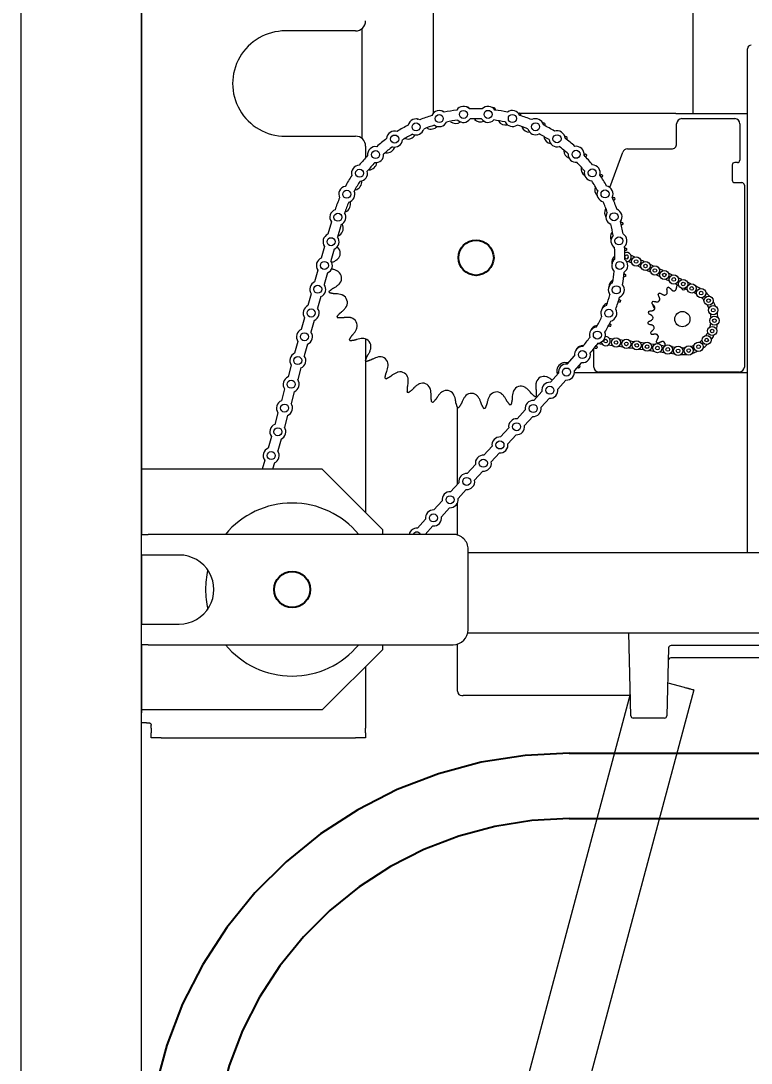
# Model space of a CAD drawing. Header units: inches. Extents: x 1 to 26.2, y 1.1 to 20.6.
# Drawn here: x 2.73 to 7.28, y 10.84 to 17.33 of the extents above; entities that cross this region are included whole.
import ezdxf
from ezdxf.lldxf.tags import DXFTag

# ---------------------------------------------------------------- set-up
doc = ezdxf.new("R2010")
doc.units = ezdxf.units.IN
doc.header["$MEASUREMENT"] = 0
doc.layers.add('DIM', color=1, linetype='Continuous')
doc.styles.add('SLDTEXTSTYLE0', font='ARIAL.TTF', dxfattribs={"width": 0.7})
tags = doc.linetypes.add('CENTERX2', pattern=[0.8, 0.5, -0.1, 0.1, -0.1]).pattern_tags.tags
tags[10:11] = [DXFTag(74, 4), DXFTag(75, 0), DXFTag(340, '0'), DXFTag(46, 1.0), DXFTag(50, 0.0), DXFTag(44, 0.0), DXFTag(45, 0.0)]
tags[8:9] = [DXFTag(74, 4), DXFTag(75, 0), DXFTag(340, '0'), DXFTag(46, 1.0), DXFTag(50, 0.0), DXFTag(44, 0.0), DXFTag(45, 0.0)]
tags[6:7] = [DXFTag(74, 4), DXFTag(75, 0), DXFTag(340, '0'), DXFTag(46, 1.0), DXFTag(50, 0.0), DXFTag(44, 0.0), DXFTag(45, 0.0)]
tags[4:5] = [DXFTag(74, 4), DXFTag(75, 0), DXFTag(340, '0'), DXFTag(46, 1.0), DXFTag(50, 0.0), DXFTag(44, 0.0), DXFTag(45, 0.0)]
doc.dimstyles.new('SLDDIMSTYLE0', dxfattribs={"dimtxt": 0.15, "dimasz": 0.15, "dimexe": 0, "dimexo": 0.0625, "dimgap": 0.0375, "dimtad": 0, "dimtih": 1, "dimtoh": 1, "dimdec": 3, "dimlfac": 4, "dimrnd": 1e-09, "dimzin": 12, "dimdsep": 46, "dimtxsty": 'SLDTEXTSTYLE0', "dimsah": 1, "dimcen": 0.09, "dimadec": 0, "dimazin": 0, "dimtfac": 1, "dimtdec": 3, "dimtofl": 0, "dimtmove": 0, "dimatfit": 3, "dimfxl": 0, "dimtolj": 1, "dimtzin": 12, "dimarcsym": 0})

# ---------------------------------------------------------------- blocks, each defined once
blk = doc.blocks.new('SW_BROKEN_VIEW_0')
at = {"color": 0, "linetype": 'CENTERX2'}
for p, q in [((-0.2755, 0.3936), (-0.5479, 0.3504)), ((0, 0.408), (-0.2755, 0.3936)), ((0, 0.408), (2.6309, 0.408)), ((-0.5479, 0.3504), (-0.8143, 0.279)), ((-0.8143, 0.279), (-1.0719, 0.1802)), ((-1.0719, 0.1802), (-1.3176, 0.055)), ((-1.3176, 0.055), (-1.549, -0.0953)), ((0, 0), (-0.2328, -0.0122)), ((0, 0), (2.6309, 0)), ((-0.4631, -0.0487), (-0.6883, -0.109)), ((-0.2328, -0.0122), (-0.4631, -0.0487)), ((-1.549, -0.0953), (-1.7633, -0.2689)), ((-0.6883, -0.109), (-0.9059, -0.1926)), ((-0.9059, -0.1926), (-1.1136, -0.2984)), ((-1.7633, -0.2689), (-1.9584, -0.4639)), ((-1.1136, -0.2984), (-1.3091, -0.4254)), ((-1.3091, -0.4254), (-1.4903, -0.5721)), ((-1.9584, -0.4639), (-2.132, -0.6783)), ((-1.4903, -0.5721), (-1.6552, -0.7369)), ((-2.132, -0.6783), (-2.2822, -0.9096)), ((-1.6552, -0.7369), (-1.8019, -0.9181)), ((-2.2822, -0.9096), (-2.4074, -1.1554)), ((-1.8019, -0.9181), (-1.9289, -1.1136)), ((-2.4074, -1.1554), (-2.5063, -1.4129)), ((-1.9289, -1.1136), (-2.0347, -1.3213)), ((-2.0347, -1.3213), (-2.1182, -1.539)), ((-2.5063, -1.4129), (-2.5777, -1.6793)), ((-2.1182, -1.539), (-2.1786, -1.7642)), ((-2.5777, -1.6793), (-2.6208, -1.9518)), ((-2.1786, -1.7642), (-2.215, -1.9944)), ((-2.6208, -1.9518), (-2.6353, -2.2272)), ((-2.215, -1.9944), (-2.2272, -2.2272)), ((-2.2272, -2.2272), (-2.2292, -2.4916))]:
    blk.add_line(p, q, dxfattribs=at)
at = {"color": 0, "linetype": 'Continuous'}
blk.add_line((-2.6729, -2.6454), (-3.4149, -2.6454), dxfattribs=at)
blk = doc.blocks.new('*D6')
at = {"layer": 'DIM'}
for p, q in [((10.2444, 14.7573), (10.1194, 14.7573)), ((10.1194, 14.7573), (10.1194, 14.021)), ((10.1194, 12.771), (10.1194, 14.021)), ((8.8372, 12.771), (10.1794, 12.771))]:
    blk.add_line(p, q, dxfattribs=at)
for points in [[(10.1194, 14.021), (10.0994, 13.871), (10.1394, 13.871)], [(10.1194, 12.771), (10.1394, 12.921), (10.0994, 12.921)]]:
    blk.add_solid(points, dxfattribs=at)
at = {"layer": 'DIM', "char_height": 0.15, "attachment_point": 1, "style": 'SLDTEXTSTYLE0'}
for s, insert in [('5"', (10.4599, 15.0672)), (' TO HIGH', (10.6138, 15.0672)), ('POINT OF ', (10.5055, 14.834)), ('DOOR TRAVEL', (10.3226, 14.6008))]:
    blk.add_mtext(s, dxfattribs=dict(at, insert=insert))
blk = doc.blocks.new('*D9')
at = {"layer": 'DIM'}
for p, q in [((3.4813, 19.5506), (3.4813, 20.2347)), ((20.5841, 20.2497), (20.5091, 20.0997)), ((20.6216, 20.1747), (20.5841, 20.2497)), ((26.2351, 14.111), (26.2351, 20.2347)), ((3.4813, 20.1747), (13.1578, 20.1747)), ((20.4716, 20.1747), (16.5586, 20.1747)), ((20.5091, 20.0997), (20.4716, 20.1747)), ((26.2351, 20.1747), (20.6216, 20.1747))]:
    blk.add_line(p, q, dxfattribs=at)
for points in [[(3.4813, 20.1747), (3.6313, 20.1547), (3.6313, 20.1947)], [(26.2351, 20.1747), (26.0851, 20.1947), (26.0851, 20.1547)]]:
    blk.add_solid(points, dxfattribs=at)
at = {"layer": 'DIM', "char_height": 0.15, "attachment_point": 1, "style": 'SLDTEXTSTYLE0'}
for s, insert in [('8\' DOOR = 135 3/8", 10\' DOOR = 159 3/8"', (13.283, 20.6013)), ('12\' DOOR = 183 3/8", 14\' DOOR = 207 3/8"', (13.236, 20.3681)), ('16\' DOOR = 231 3/8", 18\' DOOR = 255 3/8"', (13.236, 20.1349)), ('20\' DOOR = 279 3/8", 24\' DOOR = 327 3/8"', (13.2203, 19.9016))]:
    blk.add_mtext(s, dxfattribs=dict(at, insert=insert))

msp = doc.modelspace()

# ---------------------------------------------------------------- linework, layer by layer
at = {"color": 7, "linetype": 'Continuous', "lineweight": 15}
for p, q in [((2.73135, 19.49064), (2.73135, 4.00031)), ((3.48135, 19.49064), (3.48135, 3.99128)), ((3.48309, 17.70974), (3.48309, 14.53974)), ((4.8556, 17.28463), (4.8556, 16.59984)), ((4.81584, 17.27036), (4.37835, 17.27036)), ((7.25635, 15.923), (7.25635, 17.15929)), ((6.62952, 16.75474), (5.8411, 16.75474)), ((6.81015, 16.75474), (6.62952, 16.75474)), ((6.81015, 16.75474), (6.81765, 16.75474)), ((6.81765, 16.75474), (7.25635, 16.75474)), ((5.56264, 16.71327), (5.56264, 16.72223)), ((6.81503, 16.56599), (6.81503, 16.69224)), ((6.84628, 16.72349), (7.17703, 16.72349)), ((7.20828, 16.69224), (7.20828, 16.46474)), ((4.37835, 16.61411), (4.81584, 16.61411)), ((4.87835, 16.55161), (4.87835, 16.48009)), ((6.3994, 16.29432), (6.47942, 16.51418)), ((6.50878, 16.53474), (6.78378, 16.53474)), ((6.13671, 16.48224), (6.14422, 16.48224)), ((7.1614, 16.43474), (7.1614, 16.33974)), ((7.19328, 16.44974), (7.1764, 16.44974)), ((7.1764, 16.32474), (7.2214, 16.32474)), ((7.2364, 16.30974), (7.2364, 15.87364)), ((4.66489, 16.0803), (4.64326, 16.0029)), ((4.72506, 16.06336), (4.70346, 15.98608)), ((4.62225, 15.92772), (4.60188, 15.85483)), ((4.68244, 15.9109), (4.66207, 15.83801)), ((7.25635, 14.02099), (7.25635, 15.923)), ((6.49536, 15.88894), (6.49251, 15.8903)), ((6.55403, 15.86097), (6.53032, 15.87227)), ((7.2364, 15.87364), (7.2364, 15.17599)), ((6.53574, 15.8226), (6.51203, 15.83391)), ((6.59441, 15.79463), (6.5707, 15.80594)), ((6.6127, 15.83299), (6.58899, 15.8443)), ((6.67137, 15.80502), (6.64766, 15.81633)), ((6.73005, 15.77705), (6.70634, 15.78835)), ((4.58087, 15.77965), (4.56049, 15.70675)), ((4.64106, 15.76282), (4.62069, 15.68993)), ((6.65309, 15.76666), (6.62937, 15.77796)), ((6.71176, 15.73868), (6.68804, 15.74999)), ((6.77043, 15.71071), (6.74672, 15.72202)), ((6.78872, 15.74907), (6.76501, 15.76038)), ((6.84739, 15.7211), (6.82368, 15.73241)), ((6.8291, 15.68274), (6.80539, 15.69404)), ((6.88103, 15.65798), (6.86406, 15.66607)), ((6.90382, 15.6942), (6.88235, 15.70443)), ((6.94571, 15.67422), (6.93375, 15.67993)), ((4.53948, 15.63157), (4.51911, 15.55868)), ((4.59967, 15.61475), (4.5793, 15.54185)), ((6.92742, 15.63586), (6.91997, 15.63942)), ((4.49809, 15.4835), (4.47772, 15.4106)), ((4.55829, 15.46667), (4.53791, 15.39378)), ((6.2989, 15.42001), (6.2989, 15.42669)), ((4.45671, 15.33542), (4.43634, 15.26253)), ((4.87835, 15.35055), (4.87835, 15.21947)), ((6.39506, 15.35592), (6.42109, 15.35241)), ((6.45948, 15.34725), (6.48551, 15.34375)), ((6.5239, 15.33858), (6.54993, 15.33508)), ((6.58832, 15.32992), (6.61435, 15.32641)), ((4.5169, 15.3186), (4.49653, 15.2457)), ((6.2989, 15.17599), (6.2989, 15.28933)), ((6.32497, 15.32246), (6.35101, 15.31896)), ((6.38939, 15.3138), (6.41543, 15.31029)), ((6.45381, 15.30513), (6.47985, 15.30163)), ((6.51823, 15.29646), (6.54427, 15.29296)), ((6.58265, 15.2878), (6.60869, 15.28429)), ((6.64707, 15.27913), (6.6731, 15.27563)), ((6.65274, 15.32125), (6.67877, 15.31775)), ((6.71149, 15.27046), (6.73752, 15.26696)), ((6.71716, 15.31258), (6.74319, 15.30908)), ((6.77591, 15.2618), (6.80194, 15.25829)), ((6.78158, 15.30392), (6.80761, 15.30041)), ((4.87835, 15.21614), (4.87835, 14.26949)), ((6.13223, 15.19481), (6.17867, 15.24577)), ((6.17843, 15.15271), (6.22487, 15.20368)), ((4.41532, 15.18735), (4.39495, 15.11445)), ((4.47552, 15.17052), (4.45514, 15.09763)), ((6.02867, 15.08117), (6.07965, 15.13711)), ((6.07931, 15.13974), (6.07043, 15.13974)), ((7.25635, 15.13974), (6.17877, 15.13974)), ((7.20515, 15.14474), (6.33015, 15.14474)), ((6.07487, 15.03907), (6.12585, 15.09502)), ((4.37394, 15.03927), (4.35357, 14.96638)), ((4.43413, 15.02245), (4.41376, 14.94955)), ((5.92512, 14.96752), (5.9761, 15.02347)), ((5.97131, 14.92543), (6.02229, 14.98137)), ((4.33255, 14.89119), (4.31218, 14.8183)), ((4.39275, 14.87437), (4.37237, 14.80148)), ((5.45035, 14.44651), (5.45035, 14.92448)), ((5.82156, 14.85388), (5.87254, 14.90982)), ((5.86776, 14.81178), (5.91873, 14.86773)), ((4.29117, 14.74312), (4.27079, 14.67023)), ((5.718, 14.74024), (5.76898, 14.79618)), ((5.7642, 14.69814), (5.81518, 14.75408)), ((4.35136, 14.7263), (4.33099, 14.6534)), ((5.61444, 14.62659), (5.66542, 14.68253)), ((5.66064, 14.58449), (5.71162, 14.64044)), ((4.24978, 14.59504), (4.23432, 14.53974)), ((4.30997, 14.57822), (4.29922, 14.53974)), ((5.51089, 14.51295), (5.56187, 14.56889)), ((3.48309, 14.53974), (3.48309, 14.13349)), ((3.56059, 14.53974), (3.48309, 14.53974)), ((4.6081, 14.53974), (3.56059, 14.53974)), ((4.6081, 14.53974), (4.9831, 14.16474)), ((5.55708, 14.47085), (5.60806, 14.52679)), ((5.40733, 14.3993), (5.45831, 14.45525)), ((5.45353, 14.35721), (5.50451, 14.41315)), ((5.30377, 14.28566), (5.35475, 14.3416)), ((5.34997, 14.24356), (5.40095, 14.29951)), ((5.45035, 14.1294), (5.45035, 14.3303)), ((5.20022, 14.17201), (5.2512, 14.22796)), ((4.9831, 14.16474), (4.9831, 14.13349)), ((5.24967, 14.13349), (5.29739, 14.18586)), ((3.48309, 14.13349), (3.52447, 14.13349)), ((3.48309, 14.00474), (3.48309, 14.13349)), ((5.42297, 14.13349), (3.52447, 14.13349)), ((5.51672, 13.53974), (5.51672, 14.03974)), ((3.52447, 14.00474), (3.48309, 14.00474)), ((3.48309, 14.00474), (3.48309, 13.91724)), ((3.7181, 14.00474), (3.52447, 14.00474)), ((5.51672, 14.02099), (15.82773, 14.02099)), ((3.48309, 13.91724), (3.48309, 13.66224)), ((3.48309, 13.66224), (3.48309, 13.57474)), ((3.48309, 13.57474), (3.52447, 13.57474)), ((3.48309, 13.44599), (3.48309, 13.57474)), ((3.52447, 13.57474), (3.7181, 13.57474)), ((5.51483, 13.52099), (15.70272, 13.52099)), ((6.52977, 13.00299), (6.51621, 13.52099)), ((3.48309, 13.44599), (3.48309, 13.03974)), ((3.52447, 13.44599), (3.48309, 13.44599)), ((3.52447, 13.44599), (5.42297, 13.44599)), ((4.9831, 13.44599), (4.9831, 13.41474)), ((5.45035, 13.19511), (5.45035, 13.45007)), ((4.9831, 13.41474), (4.6081, 13.03974)), ((6.76504, 13.42628), (6.75396, 13.00299)), ((7.99793, 13.44089), (6.78004, 13.44089)), ((7.75081, 13.36339), (6.77801, 13.36339)), ((4.87835, 13.30999), (4.87835, 12.92599)), ((5.45035, 13.15599), (5.45035, 13.19511)), ((6.75933, 13.20816), (6.86101, 13.18091)), ((6.52622, 13.13886), (5.15183, 8.00957)), ((6.92138, 13.16474), (5.36846, 7.36918)), ((5.47784, 13.12849), (5.4856, 13.12849)), ((5.51684, 13.12849), (5.4856, 13.12849)), ((6.52344, 13.12849), (5.51684, 13.12849)), ((3.56059, 13.03974), (3.48309, 13.03974)), ((3.48309, 13.03974), (3.48309, 13.02224)), ((3.48309, 12.95974), (3.48309, 13.02224)), ((4.6081, 13.03974), (3.56059, 13.03974)), ((6.73896, 12.98839), (6.54477, 12.98839)), ((3.5131, 12.95974), (3.48309, 12.95974)), ((3.5131, 12.95974), (3.5281, 12.95974)), ((3.5431, 12.92599), (3.5431, 12.94474)), ((3.5431, 12.92599), (3.5431, 12.89599)), ((4.87835, 12.89599), (4.87835, 12.92599)), ((3.5431, 12.86599), (3.5431, 12.89599)), ((3.60559, 12.86599), (3.5431, 12.86599)), ((3.60559, 12.86599), (4.81584, 12.86599)), ((4.87835, 12.86599), (4.81584, 12.86599)), ((4.87835, 12.89599), (4.87835, 12.86599))]:
    msp.add_line(p, q, dxfattribs=at)
at = {"color": 7, "linetype": 'Continuous', "lineweight": 15, "flags": 128}
for points in [[(7.18396, 16.72271), (7.18312, 16.72289), (7.17703, 16.72349)], [(6.42758, 15.86654), (6.42789, 15.86631), (6.43056, 15.86455)], [(6.51189, 15.88898), (6.50197, 15.89012), (6.49259, 15.88794)], [(6.32221, 15.32077), (6.32837, 15.32523), (6.32905, 15.32588)], [(6.38123, 15.36499), (6.37131, 15.36614), (6.37037, 15.36607)], [(6.86101, 13.18091), (6.8669, 13.17934), (6.87256, 13.17782), (6.87778, 13.17642), (6.88235, 13.17519), (6.88611, 13.17419), (6.88889, 13.17344), (6.89061, 13.17298), (6.89119, 13.17282)], [(6.89119, 13.17282), (6.89234, 13.17252), (6.89561, 13.17164), (6.90051, 13.17033), (6.90629, 13.16878), (6.91206, 13.16723), (6.91696, 13.16592), (6.92023, 13.16504), (6.92138, 13.16474)]]:
    msp.add_lwpolyline(points, dxfattribs=at)
at = {"color": 7, "linetype": 'Continuous', "lineweight": 15}
for centre, radius in [((5.4876, 16.75009), 0.025), ((5.64086, 16.75032), 0.025), ((5.19234, 16.67207), 0.025), ((5.33662, 16.72375), 0.025), ((5.79192, 16.72444), 0.025), ((5.93636, 16.6732), 0.025), ((5.05897, 16.59656), 0.025), ((6.06995, 16.59811), 0.025), ((4.94042, 16.49944), 0.025), ((6.1888, 16.50135), 0.025), ((4.84015, 16.38353), 0.025), ((6.28943, 16.38575), 0.025), ((4.76109, 16.25224), 0.025), ((6.36889, 16.2547), 0.025), ((4.70555, 16.1094), 0.025), ((6.42487, 16.11203), 0.025), ((4.66285, 15.9569), 0.025), ((6.45571, 15.9619), 0.025), ((6.56237, 15.83345), 0.02875), ((4.62147, 15.80883), 0.025), ((6.46053, 15.80872), 0.025), ((6.56236, 15.83345), 0.01131), ((6.62104, 15.80548), 0.02875), ((6.62104, 15.80548), 0.01131), ((6.67971, 15.7775), 0.02875), ((6.67971, 15.7775), 0.01131), ((6.73838, 15.74953), 0.02875), ((6.73838, 15.74953), 0.01131), ((6.79706, 15.72156), 0.02875), ((6.79705, 15.72156), 0.01131), ((6.85573, 15.69358), 0.02875), ((4.58008, 15.66075), 0.025), ((6.43918, 15.65696), 0.025), ((6.85573, 15.69359), 0.01131), ((6.90868, 15.66586), 0.02875), ((6.90868, 15.66586), 0.01131), ((6.96766, 15.63659), 0.02875), ((6.96766, 15.63659), 0.01131), ((7.01393, 15.58974), 0.02875), ((7.01393, 15.58974), 0.01131), ((4.5387, 15.51267), 0.025), ((6.39229, 15.51105), 0.025), ((6.8506, 15.47474), 0.04738), ((7.04244, 15.53039), 0.02875), ((7.04244, 15.53039), 0.01131), ((7.05012, 15.465), 0.02875), ((7.05012, 15.465), 0.01131), ((6.32122, 15.37527), 0.025), ((7.03611, 15.40066), 0.02875), ((7.03611, 15.40066), 0.01131), ((4.49731, 15.3646), 0.025), ((6.37303, 15.33744), 0.01131), ((6.43745, 15.32877), 0.02875), ((6.43745, 15.32877), 0.01131), ((6.50187, 15.32011), 0.02875), ((6.50187, 15.32011), 0.01131), ((6.56629, 15.31144), 0.02875), ((6.63071, 15.30277), 0.02875), ((6.95134, 15.30225), 0.02875), ((7.00194, 15.34437), 0.02875), ((7.00194, 15.34437), 0.01131), ((6.22806, 15.25357), 0.025), ((6.56629, 15.31144), 0.01131), ((6.63071, 15.30277), 0.01131), ((6.69513, 15.2941), 0.02875), ((6.69513, 15.29411), 0.01131), ((6.75955, 15.28544), 0.02875), ((6.75955, 15.28544), 0.01131), ((6.82397, 15.27677), 0.02875), ((6.82397, 15.27677), 0.01131), ((6.88978, 15.27887), 0.02875), ((6.88978, 15.27887), 0.01131), ((6.95133, 15.30225), 0.01131), ((4.45593, 15.21652), 0.025), ((6.12904, 15.14491), 0.025), ((4.41454, 15.06845), 0.025), ((6.02548, 15.03127), 0.025), ((4.37315, 14.92037), 0.025), ((5.92193, 14.91762), 0.025), ((5.81837, 14.80398), 0.025), ((4.33177, 14.7723), 0.025), ((5.71481, 14.69034), 0.025), ((4.29038, 14.62422), 0.025), ((5.61125, 14.57669), 0.025), ((5.5077, 14.46305), 0.025), ((5.40414, 14.34941), 0.025), ((5.30058, 14.23576), 0.025)]:
    msp.add_circle(centre, radius, dxfattribs=at)
for centre, radius in [((5.56559, 15.85724), 0.11), ((4.42065, 13.78973), 0.11237)]:
    msp.add_circle(centre, radius)
for centre, radius, start, end in [((4.81584, 17.33286), 0.0625, 270.000469, 359.999531), ((4.37835, 16.94224), 0.32812, 89.999919, 270.000081), ((7.2788, 17.15929), 0.02245, 89.998734, 180.001266), ((5.33662, 16.72374), 0.05, 52.248461, 157.35529), ((5.55909, 15.88538), 0.91097, 102.924339, 103.28144), ((5.56562, 15.85706), 0.92768, 97.445275, 102.347884), ((5.4876, 16.75009), 0.05, 42.436749, 147.547185), ((5.56287, 15.90678), 0.89023, 92.914836, 93.484432), ((5.5656, 15.85774), 0.927, 87.635006, 92.541205), ((5.64086, 16.75032), 0.05, 32.627343, 137.737082), ((5.56226, 15.82889), 0.96839, 82.938282, 83.461857), ((5.56572, 15.85799), 0.92674, 77.824139, 82.731726), ((5.79192, 16.72444), 0.05, 22.818273, 127.928366), ((5.54898, 15.80212), 0.99742, 72.944718, 73.45305), ((5.19234, 16.67207), 0.05, 62.05701, 167.165872), ((5.39162, 16.26674), 0.49492, 112.846815, 113.142372), ((5.56581, 15.85665), 0.92812, 107.256636, 112.156893), ((5.33662, 16.72374), 0.05, 234.742367, 334.86133), ((5.5655, 15.85775), 0.86448, 97.530701, 102.26288), ((5.43779, 16.74446), 0.05062, 232.403132, 306.945525), ((5.4876, 16.75009), 0.05, 224.93385, 325.051739), ((5.5656, 15.85669), 0.86554, 87.724365, 92.450811), ((5.5938, 16.75318), 0.05063, 222.409038, 295.137119), ((5.64086, 16.75032), 0.05, 215.123967, 315.24069), ((5.56568, 15.85772), 0.86451, 77.912036, 82.644), ((5.74895, 16.73468), 0.05063, 212.411491, 283.371003), ((5.79192, 16.72444), 0.05, 205.314702, 305.432115), ((5.56569, 15.85749), 0.92723, 68.015988, 72.920953), ((5.93636, 16.6732), 0.05, 13.006882, 118.120346), ((5.5611, 15.84834), 0.94981, 62.93022, 63.464055), ((6.84628, 16.69224), 0.03125, 90.000469, 179.999531), ((7.17703, 16.69224), 0.03125, 0.000469, 89.999531), ((5.05898, 16.59656), 0.05, 71.867792, 176.97499), ((5.56582, 15.85683), 0.92797, 117.065273, 121.966349), ((5.56535, 15.85766), 0.86451, 117.150056, 121.882004), ((5.19234, 16.67207), 0.05, 244.553108, 344.66991), ((5.56548, 15.85756), 0.86466, 107.340822, 112.072118), ((5.28566, 16.7088), 0.05063, 242.410242, 318.779062), ((5.5657, 15.85754), 0.86468, 68.102544, 72.833595), ((5.89853, 16.68951), 0.05063, 202.411683, 271.647283), ((5.93636, 16.6732), 0.05, 195.506401, 295.621363), ((5.56578, 15.85754), 0.86465, 58.293808, 63.025059), ((5.5658, 15.85759), 0.92709, 58.206203, 63.111886), ((6.06996, 16.59811), 0.05, 3.19947, 108.310029), ((4.81584, 16.55161), 0.0625, 0.000469, 89.999531), ((5.56513, 15.8578), 0.92677, 126.871898, 131.779279), ((5.05897, 16.59656), 0.05, 254.363031, 354.479163), ((5.14205, 16.64724), 0.05062, 252.406023, 330.672839), ((6.03799, 16.61905), 0.05063, 192.407561, 260.888756), ((6.06995, 16.59811), 0.05, 185.694744, 285.813759), ((5.56509, 15.85662), 0.9283, 48.399929, 53.299263), ((5.57377, 15.86813), 0.92623, 52.924771, 53.472178), ((6.78378, 16.56599), 0.03125, 269.997413, 0.002587), ((4.94042, 16.49944), 0.05, 81.675529, 186.785658), ((4.94042, 16.49944), 0.05, 264.172238, 4.288856), ((5.56513, 15.85779), 0.86428, 126.958718, 131.69206), ((5.0113, 16.56169), 0.05062, 262.405443, 342.613151), ((5.56535, 15.85694), 0.86538, 48.485726, 53.212983), ((6.1631, 16.52544), 0.05063, 182.409385, 248.104505), ((6.1888, 16.50134), 0.05, 175.884816, 276.00381), ((6.1888, 16.50134), 0.05, 353.390148, 98.498362), ((5.56548, 15.85715), 0.92764, 38.588204, 43.491007), ((5.56905, 15.86041), 0.93516, 42.929095, 43.471286), ((6.50878, 16.50349), 0.03125, 89.999939, 160.002844), ((4.84015, 16.38354), 0.05, 91.483977, 196.595123), ((5.56503, 15.85773), 0.92675, 136.681406, 141.588931), ((5.56513, 15.85764), 0.86439, 136.768904, 141.501591), ((4.89739, 16.45474), 0.05063, 272.408314, 354.608978), ((5.56537, 15.85703), 0.8653, 38.676504, 43.404212), ((6.28943, 16.38575), 0.05, 343.579522, 88.691622), ((7.1764, 16.43474), 0.015, 89.998638, 180.001362), ((7.19328, 16.46474), 0.015, 269.997953, 0.002047), ((5.56568, 15.85719), 0.9276, 146.493058, 151.396075), ((4.84015, 16.38354), 0.05, 273.982595, 14.097261), ((6.27005, 16.41154), 0.05063, 172.410025, 236.672936), ((6.28943, 16.38575), 0.05, 166.075577, 266.19358), ((5.56522, 15.85701), 0.92794, 28.779587, 33.680841), ((5.52676, 15.83188), 0.98623, 32.937856, 33.451939), ((4.76109, 16.25224), 0.05, 101.295239, 206.404721), ((5.56512, 15.85752), 0.86445, 146.578465, 151.310859), ((4.80379, 16.32963), 0.05063, 282.409501, 6.672074), ((5.56598, 15.85746), 0.86455, 28.864871, 33.596635), ((6.36889, 16.2547), 0.05, 333.772075, 78.879379), ((7.1764, 16.33974), 0.015, 179.996088, 270.003912), ((7.2214, 16.30974), 0.015, 0.003075, 89.992444), ((4.76109, 16.25224), 0.05, 283.790682, 23.907393), ((6.3556, 16.28079), 0.05062, 162.407219, 225.081908), ((6.36889, 16.2547), 0.05, 156.266079, 256.38563), ((5.56503, 15.85745), 0.92689, 156.300561, 161.207289), ((5.56628, 15.85697), 0.86573, 156.391231, 161.116536), ((4.73333, 16.19017), 0.05063, 292.409363, 18.80852), ((5.5648, 15.85693), 0.86585, 19.058483, 23.783204), ((5.56488, 15.85696), 0.92827, 18.970975, 23.870429), ((5.55447, 15.85243), 0.95196, 22.93329, 23.465886), ((4.70555, 16.1094), 0.05, 111.104284, 215.597073), ((4.70555, 16.1094), 0.05, 292.960109, 33.719815), ((6.41715, 16.13717), 0.05063, 152.40756, 213.523846), ((6.42487, 16.11203), 0.05, 146.456818, 246.574323), ((6.42487, 16.11203), 0.05, 323.9609, 69.070676), ((4.68816, 16.04059), 0.05062, 302.406314, 31.037108), ((5.56626, 15.85737), 0.86432, 9.245182, 13.978297), ((5.56544, 15.8572), 0.92766, 9.160661, 14.063312), ((5.53882, 15.85095), 0.96736, 12.935818, 13.459965), ((4.66285, 15.9569), 0.05, 113.068455, 215.70225), ((4.66285, 15.9569), 0.05, 293.068455, 35.70225), ((6.45284, 15.98504), 0.05064, 142.41593, 202.002115), ((6.45571, 15.96191), 0.05, 136.647667, 236.764937), ((6.45571, 15.96191), 0.05, 314.152557, 59.259994), ((4.66965, 15.88544), 0.05063, 312.407697, 43.986558), ((5.56553, 15.85723), 0.86506, 359.437509, 4.166494), ((5.56554, 15.85724), 0.92756, 359.349738, 4.252998), ((5.53908, 15.85571), 0.9664, 2.937742, 3.462374), ((4.62147, 15.80883), 0.05, 113.068455, 215.70225), ((6.46053, 15.80872), 0.05, 126.838026, 226.9563), ((6.46152, 15.82904), 0.05061, 132.398904, 190.560083), ((6.46053, 15.80872), 0.05, 304.342204, 49.453136), ((6.50369, 15.86142), 0.01131, 73.426275, 160.006108), ((6.50369, 15.86142), 0.01131, 200.498293, 73.421812), ((6.50369, 15.86142), 0.02875, 271.443863, 73.423955), ((4.62147, 15.80883), 0.05, 293.066328, 35.702718), ((4.67837, 15.72943), 0.05062, 322.407039, 53.987048), ((6.44303, 15.67389), 0.05063, 122.409771, 179.158886), ((5.56587, 15.8572), 0.86472, 349.626607, 354.357465), ((5.56485, 15.85735), 0.92825, 349.542185, 354.441777), ((5.55586, 15.85848), 0.94966, 352.92557, 353.459482), ((4.58008, 15.66075), 0.05, 113.067556, 215.703148), ((4.58008, 15.66075), 0.05, 293.066328, 35.702718), ((6.43918, 15.65696), 0.05, 117.028986, 217.146475), ((6.43918, 15.65696), 0.05, 294.531283, 39.643101), ((6.85064, 15.47465), 0.21615, 113.450375, 115.902994), ((6.79662, 15.66708), 0.01671, 260.341693, 311.018467), ((6.8587, 15.67434), 0.0167, 242.327351, 293.027938), ((6.85042, 15.47437), 0.22141, 59.413623, 64.506924), ((5.55677, 15.85518), 0.93078, 192.925521, 193.470262), ((4.71404, 15.57731), 0.05063, 332.407734, 63.987631), ((5.56587, 15.85716), 0.86472, 339.816727, 344.547608), ((5.56619, 15.85705), 0.92688, 339.72943, 344.636248), ((5.52143, 15.87054), 0.98597, 342.941767, 343.456), ((6.85171, 15.47354), 0.21768, 131.459302, 133.894585), ((6.69388, 15.59861), 0.0167, 296.323426, 347.032183), ((6.73983, 15.64097), 0.01671, 278.332003, 329.029884), ((6.85044, 15.47442), 0.17886, 60.007969, 64.505732), ((6.85066, 15.47479), 0.17843, 41.028542, 48.247838), ((6.85064, 15.47476), 0.22096, 40.43427, 48.843931), ((4.5387, 15.51268), 0.05, 113.066605, 215.7041), ((4.5387, 15.51268), 0.05, 293.066328, 35.702718), ((6.39229, 15.51105), 0.05, 107.220875, 207.335704), ((6.39786, 15.52431), 0.05062, 112.40625, 167.879219), ((6.39229, 15.51105), 0.05, 284.723073, 29.833716), ((6.85174, 15.47451), 0.21721, 167.458335, 169.899001), ((6.85044, 15.4748), 0.21588, 149.443811, 151.899267), ((6.69126, 15.56125), 0.02375, 177.515817, 240.602324), ((6.66327, 15.54412), 0.01671, 314.333957, 5.023687), ((6.85073, 15.4748), 0.17836, 22.053398, 29.275444), ((6.85076, 15.47481), 0.22083, 21.456849, 29.871251), ((5.56311, 15.85609), 0.93711, 202.922101, 203.463109), ((4.77559, 15.43369), 0.05063, 342.407618, 73.987238), ((5.56593, 15.85707), 0.86463, 330.007367, 334.738742), ((5.56541, 15.85734), 0.92771, 329.921709, 334.824149), ((6.651, 15.48283), 0.01671, 332.337607, 23.027454), ((6.85078, 15.47476), 0.17832, 3.079033, 10.302533), ((6.85064, 15.47475), 0.22096, 2.484799, 10.894391), ((4.49731, 15.3646), 0.05, 113.066579, 215.702467), ((4.49731, 15.3646), 0.05, 293.066328, 35.702718), ((6.32122, 15.37527), 0.05, 97.410435, 197.52667), ((6.3274, 15.38485), 0.05063, 102.408008, 156.777773), ((6.32122, 15.37527), 0.05, 274.913587, 20.023885), ((5.51695, 15.88181), 0.99435, 332.942174, 333.452101), ((6.85349, 15.47508), 0.21896, 185.468384, 187.889307), ((6.65827, 15.42076), 0.01671, 350.327643, 41.023467), ((6.85055, 15.47477), 0.17856, 325.137758, 332.351769), ((6.85082, 15.47469), 0.17828, 344.106143, 351.33151), ((6.85065, 15.47472), 0.22095, 343.513989, 351.923496), ((5.64656, 15.91016), 1.03658, 212.950341, 213.439454), ((4.86114, 15.30294), 0.05062, 352.407232, 83.987966), ((5.56553, 15.85727), 0.86508, 320.200141, 324.929119), ((6.37303, 15.33744), 0.02875, 192.413367, 73.42328), ((6.84845, 15.47374), 0.21369, 203.436264, 205.917105), ((6.85078, 15.47489), 0.21629, 221.451456, 223.902431), ((6.68437, 15.36397), 0.0167, 8.317533, 59.036532), ((6.72674, 15.31802), 0.0167, 26.324053, 77.033102), ((6.85059, 15.47474), 0.17851, 306.164982, 313.38103), ((6.85062, 15.47473), 0.22098, 324.539597, 332.948647), ((4.45593, 15.21652), 0.05, 113.066579, 215.702467), ((6.22806, 15.25357), 0.05, 87.599808, 188.976534), ((6.2338, 15.25974), 0.05062, 92.405905, 146.047783), ((6.22806, 15.25358), 0.05, 266.342693, 10.212956), ((5.56494, 15.85774), 0.92832, 320.114247, 325.013445), ((5.59714, 15.83361), 0.90043, 322.916931, 323.480018), ((6.78122, 15.2874), 0.01671, 71.489715, 89.36429), ((6.85061, 15.47475), 0.17851, 268.214439, 275.430617), ((6.85047, 15.4751), 0.17889, 287.196874, 294.3978), ((6.85068, 15.47452), 0.22077, 286.590466, 295.00729), ((6.85052, 15.47485), 0.22114, 305.568623, 313.971326), ((4.45593, 15.21652), 0.05, 293.066605, 35.7041), ((5.56214, 15.85406), 0.93516, 222.929095, 223.471286), ((4.9681, 15.18904), 0.05062, 2.404762, 93.989996), ((6.11989, 15.15278), 0.05062, 82.405344, 173.989855), ((6.8506, 15.47462), 0.22089, 267.619886, 276.032256), ((5.0932, 15.09543), 0.05062, 12.406095, 103.988458), ((6.12904, 15.14491), 0.05, 86.340435, 188.976399), ((6.12904, 15.14491), 0.05, 266.341064, 8.975771), ((5.5766, 15.84557), 0.92381, 312.92025, 313.469053), ((6.33015, 15.17599), 0.03125, 180.000469, 269.999531), ((7.20515, 15.17599), 0.03125, 270.003526, 359.996474), ((4.41454, 15.06845), 0.05, 113.066579, 215.702467), ((4.41454, 15.06845), 0.05, 293.067556, 35.703148), ((5.56434, 15.85546), 0.93767, 232.92359, 233.464256), ((5.23267, 15.02497), 0.05062, 22.407046, 113.988415), ((5.98914, 15.06723), 0.05062, 72.405056, 163.989043), ((6.02548, 15.03127), 0.05, 86.342297, 188.976971), ((5.56664, 15.85918), 0.94205, 242.924628, 243.462796), ((5.38225, 14.9798), 0.05063, 32.407559, 123.986868), ((5.5374, 14.9613), 0.05063, 42.407241, 133.987014), ((5.6934, 14.97001), 0.05063, 52.408174, 143.987482), ((5.84553, 15.00568), 0.05063, 62.408877, 153.986488), ((6.02548, 15.03127), 0.05, 266.34125, 8.976745), ((4.37316, 14.92037), 0.05, 113.066579, 215.702467), ((4.37315, 14.92037), 0.05, 293.068455, 35.70225), ((5.58496, 15.92134), 1.00681, 252.944925, 253.44845), ((5.56854, 15.8445), 0.92677, 282.926111, 283.473141), ((5.92193, 14.91763), 0.05, 86.342297, 188.976971), ((5.55295, 15.88665), 0.97186, 292.938743, 293.460433), ((5.56775, 15.8757), 0.95843, 262.935562, 263.464577), ((5.56842, 15.8058), 0.88833, 272.914688, 273.485428), ((5.92193, 14.91763), 0.05, 266.34125, 8.976745), ((4.33177, 14.7723), 0.05, 113.068706, 215.701999), ((5.81837, 14.80398), 0.05, 86.341123, 188.978144), ((5.81837, 14.80398), 0.05, 266.341613, 8.976382), ((4.33177, 14.7723), 0.05, 293.068455, 35.70225), ((5.71481, 14.69034), 0.05, 86.341123, 188.978144), ((5.71481, 14.69034), 0.05, 266.339927, 8.978068), ((4.29039, 14.62422), 0.05, 113.068706, 215.701999), ((4.29038, 14.62422), 0.05, 293.065631, 35.702951), ((5.61125, 14.57669), 0.05, 86.34076, 188.978508), ((5.61125, 14.57669), 0.05, 266.342297, 8.976971), ((5.5077, 14.46305), 0.05, 86.34125, 188.976745), ((5.5077, 14.46305), 0.05, 266.342297, 8.976971), ((5.40414, 14.3494), 0.05, 86.341064, 188.975771), ((5.40414, 14.3494), 0.05, 266.339945, 8.978162), ((4.4206, 13.78974), 0.53906, 39.619002, 140.380998), ((5.30058, 14.23576), 0.05, 86.341064, 188.975771), ((5.30058, 14.23576), 0.05, 266.340574, 8.977534), ((5.19703, 14.12212), 0.05, 86.340232, 166.855688), ((5.19703, 14.12212), 0.025, 27.055459, 152.944541), ((5.42297, 14.03974), 0.09375, 0.000058, 90.000659), ((3.7181, 13.78974), 0.215, 269.999781, 90.000219), ((4.42065, 13.78973), 0.53912, 166.966457, 179.999335), ((4.42064, 13.78974), 0.53911, 180.000693, 193.033639), ((4.42064, 13.78974), 0.53911, 180.000693, 193.033639), ((5.42297, 13.53974), 0.09375, 270.000047, 359.999953), ((4.4206, 13.78974), 0.53906, 219.619111, 320.380889), ((4.4206, 13.78974), 0.53906, 219.619111, 320.380889), ((6.78004, 13.42589), 0.015, 89.992826, 178.50384), ((6.77801, 13.34839), 0.015, 90.009036, 178.49223), ((5.47785, 13.15599), 0.0275, 180.000649, 269.996906), ((6.54477, 13.00339), 0.015, 181.498149, 270.005185), ((6.73897, 13.00339), 0.015, 269.994815, 358.501851)]:
    msp.add_arc(centre, radius, start, end, dxfattribs=at)
for points in [[(5.29935, 19.07349), (5.29935, 17.33099)], [(6.91685, 17.33099), (6.91685, 17.78911)], [(5.29935, 17.33099), (5.29935, 16.75707)], [(6.91685, 16.75474), (6.91685, 17.33099)], [(5.35533, 16.77326), (5.3607, 16.76651)], [(5.5176, 16.79586), (5.52386, 16.7843)], [(5.68131, 16.78993), (5.68542, 16.7776)], [(5.8299, 16.75474), (5.83305, 16.75823)], [(5.84152, 16.75567), (5.84356, 16.74186)], [(5.19946, 16.72284), (5.20247, 16.72017)], [(5.98059, 16.69431), (5.98544, 16.6981)], [(5.99334, 16.69411), (5.99295, 16.68003)], [(6.11786, 16.60859), (6.12507, 16.61242)], [(6.13216, 16.60712), (6.12931, 16.59321)], [(6.23804, 16.50066), (6.24771, 16.50379)], [(6.25377, 16.49734), (6.24852, 16.48405)], [(6.33759, 16.37384), (6.34962, 16.37552)], [(6.35446, 16.36812), (6.34694, 16.35587)], [(6.41393, 16.232), (6.42771, 16.2315)], [(6.43119, 16.22337), (6.42161, 16.21256)], [(6.46558, 16.0791), (6.4796, 16.07611)], [(6.48162, 16.0675), (6.47026, 16.05848)], [(4.70543, 15.99314), (4.70945, 15.99465)], [(4.70945, 15.99465), (4.71529, 15.99785)], [(4.70608, 15.9206), (4.70115, 15.92507)], [(6.49075, 15.91932), (6.50372, 15.91407)], [(4.69859, 15.8439), (4.7038, 15.84806)], [(6.50422, 15.90524), (6.49141, 15.8983)], [(4.66745, 15.78686), (4.6658, 15.78721)], [(4.70814, 15.77038), (4.7025, 15.77393)], [(6.49829, 15.74152), (6.48444, 15.7369)], [(6.48738, 15.75779), (6.49934, 15.75031)], [(4.64957, 15.64698), (4.67169, 15.66453)], [(4.67169, 15.66453), (4.6841, 15.67125)], [(4.71408, 15.69355), (4.71848, 15.69855)], [(6.75584, 15.65099), (6.75508, 15.65496)], [(6.75649, 15.63972), (6.75584, 15.65099)], [(6.77608, 15.6646), (6.77859, 15.66145)], [(6.77859, 15.66145), (6.78673, 15.65361)], [(6.81207, 15.66072), (6.81495, 15.67165)], [(6.81495, 15.67165), (6.81545, 15.67566)], [(6.84311, 15.66837), (6.84513, 15.66459)], [(4.67921, 15.63247), (4.65159, 15.63836)], [(4.69331, 15.63197), (4.67921, 15.63247)], [(4.73624, 15.6228), (4.73008, 15.62532)], [(6.45603, 15.5993), (6.46659, 15.58979)], [(6.70601, 15.61308), (6.70406, 15.61662)], [(6.71011, 15.60256), (6.70601, 15.61308)], [(6.72105, 15.63228), (6.72442, 15.63005)], [(6.72442, 15.63005), (6.73458, 15.62512)], [(4.71873, 15.51224), (4.72979, 15.52101)], [(4.75544, 15.54817), (4.75891, 15.55386)], [(6.46403, 15.58132), (6.44956, 15.57917)], [(6.65319, 15.52605), (6.65722, 15.52622)], [(6.65722, 15.52622), (6.66835, 15.5282)], [(6.67034, 15.56163), (6.66739, 15.56439)], [(6.67749, 15.55289), (6.67034, 15.56163)], [(6.67871, 15.58454), (6.6826, 15.58346)], [(6.6826, 15.58346), (6.69379, 15.5819)], [(4.7, 15.4911), (4.71873, 15.51224)], [(4.73171, 15.48196), (4.70348, 15.48297)], [(4.74568, 15.48392), (4.73171, 15.48196)], [(4.78955, 15.48235), (4.78304, 15.48376)], [(6.647, 15.46253), (6.65078, 15.46394)], [(6.65231, 15.50167), (6.64865, 15.50339)], [(6.65078, 15.46394), (6.66075, 15.46926)], [(6.66181, 15.49557), (6.65231, 15.50167)], [(4.82142, 15.41219), (4.82385, 15.41839)], [(6.40247, 15.4295), (6.38783, 15.4299)], [(6.39766, 15.44867), (6.40646, 15.43739)], [(6.65369, 15.43908), (6.64969, 15.43958)], [(6.66462, 15.43621), (6.65369, 15.43908)], [(6.66074, 15.40021), (6.6639, 15.40272)], [(6.6639, 15.40272), (6.67173, 15.41086)], [(4.77673, 15.34636), (4.79151, 15.37042)], [(4.80954, 15.34286), (4.78157, 15.33895)], [(4.79151, 15.37042), (4.80087, 15.38098)], [(4.82296, 15.34722), (4.80954, 15.34286)], [(4.86644, 15.35329), (4.85979, 15.35355)], [(6.67435, 15.37998), (6.67038, 15.37921)], [(6.68562, 15.38062), (6.67435, 15.37998)], [(6.69306, 15.34519), (6.69529, 15.34855)], [(6.69529, 15.34855), (6.70023, 15.35871)], [(6.71226, 15.33015), (6.70872, 15.3282)], [(6.72278, 15.33425), (6.71226, 15.33015)], [(4.91001, 15.28972), (4.91132, 15.29625)], [(6.31547, 15.29067), (6.30113, 15.29361)], [(6.31403, 15.31047), (6.32078, 15.29776)], [(6.74223, 15.30921), (6.74344, 15.31792)], [(4.87742, 15.21713), (4.8878, 15.2434)], [(4.91035, 15.21939), (4.88348, 15.21068)], [(4.8878, 15.2434), (4.89519, 15.25542)], [(4.92281, 15.22601), (4.91035, 15.21939)], [(4.96457, 15.23954), (4.95797, 15.23864)], [(6.13311, 15.20165), (6.12658, 15.20296)], [(6.13717, 15.20023), (6.13311, 15.20165)], [(4.99903, 15.10736), (5.00469, 15.13503)], [(5.00469, 15.13503), (5.00988, 15.14815)], [(5.01852, 15.1845), (5.01867, 15.19116)], [(5.08097, 15.14455), (5.07462, 15.14252)], [(6.06955, 15.15808), (6.06929, 15.15143)], [(6.2057, 15.16907), (6.1966, 15.17266)], [(6.20866, 15.18589), (6.21215, 15.17512)], [(5.03106, 15.1153), (5.00612, 15.10206)], [(5.04219, 15.12398), (5.03106, 15.1153)], [(5.14365, 15.09972), (5.14265, 15.10631)], [(5.21209, 15.07123), (5.20619, 15.06812)], [(5.94048, 15.0812), (5.93907, 15.07469)], [(6.01065, 15.11306), (6.00444, 15.11549)], [(5.13785, 15.02037), (5.13863, 15.0486)], [(5.13863, 15.0486), (5.14146, 15.06242)], [(5.16802, 15.03375), (5.14575, 15.01638)], [(5.17747, 15.04423), (5.16802, 15.03375)], [(5.2816, 15.03796), (5.27947, 15.04427)], [(5.35395, 15.02178), (5.34868, 15.0177)], [(5.42818, 15.00109), (5.42499, 15.00694)], [(5.72928, 15.00572), (5.72429, 15.01013)], [(5.80003, 15.02789), (5.79751, 15.02172)], [(5.87466, 15.04708), (5.86897, 15.05055)], [(5.9106, 15.01038), (5.90183, 15.02143)], [(5.93173, 14.99164), (5.9106, 15.01038)], [(5.93891, 15.03733), (5.94087, 15.02335)], [(5.94087, 15.02335), (5.93986, 14.99512)], [(5.28553, 14.98674), (5.28592, 15.00085)], [(5.28967, 14.9588), (5.28553, 14.98674)], [(5.31706, 14.97722), (5.29814, 14.95625)], [(5.32454, 14.98919), (5.31706, 14.97722)], [(5.44094, 14.95133), (5.43888, 14.96529)], [(5.44988, 14.92454), (5.44094, 14.95133)], [(5.47365, 14.94743), (5.45866, 14.92349)], [(5.47894, 14.96052), (5.47365, 14.94743)], [(5.50224, 14.99772), (5.49776, 14.99279)], [(5.57893, 14.99024), (5.57478, 14.99544)], [(5.60015, 14.94345), (5.59569, 14.95684)], [(5.6136, 14.91862), (5.60015, 14.94345)], [(5.63303, 14.94529), (5.62243, 14.91911)], [(5.63597, 14.95909), (5.63303, 14.94529)], [(5.65245, 14.99978), (5.6489, 14.99414)], [(5.7583, 14.96333), (5.75158, 14.97575)], [(5.77586, 14.94121), (5.7583, 14.96333)], [(5.79036, 14.97085), (5.78447, 14.94323)], [(5.79086, 14.98496), (5.79036, 14.97085)], [(3.48309, 14.43817), (3.48135, 14.43817)], [(3.48135, 14.36005), (3.48309, 14.36005)], [(3.48309, 14.28786), (3.48135, 14.28786)], [(3.48135, 14.19411), (3.48309, 14.19411)], [(3.48309, 13.82099), (3.48135, 13.82099)], [(3.48135, 13.75849), (3.48309, 13.75849)], [(3.48309, 13.21943), (3.48135, 13.21943)], [(3.48135, 13.1413), (3.48309, 13.1413)]]:
    msp.add_open_spline(points, degree=1, dxfattribs=at)
for points, knots in [([(4.6652, 15.82714), (4.67094, 15.82928), (4.68267, 15.83366), (4.69321, 15.84044), (4.69859, 15.8439)], [0, 0, 0, 0, 0.4891024, 1, 1, 1, 1]), ([(4.7025, 15.77393), (4.69694, 15.7767), (4.68573, 15.78227), (4.67358, 15.78532), (4.66745, 15.78686)], [0, 0, 0, 0, 0.49553614, 1, 1, 1, 1]), ([(4.6841, 15.67125), (4.68938, 15.67435), (4.70018, 15.6807), (4.70938, 15.6892), (4.71408, 15.69355)], [0, 0, 0, 0, 0.4890635, 1, 1, 1, 1]), ([(6.75508, 15.65496), (6.75477, 15.65809), (6.75429, 15.6629), (6.75571, 15.66748), (6.75621, 15.66908)], [0, 0, 0, 0, 0.6507381, 1, 1, 1, 1]), ([(6.76462, 15.67295), (6.76607, 15.67233), (6.77047, 15.67044), (6.77383, 15.66695), (6.77608, 15.6646)], [0, 0, 0, 0, 0.3278405, 1, 1, 1, 1]), ([(6.78673, 15.65361), (6.78833, 15.65263), (6.79056, 15.65127), (6.7931, 15.65075), (6.79381, 15.6506)], [0, 0, 0, 0, 0.718342, 1, 1, 1, 1]), ([(6.80759, 15.65447), (6.80888, 15.6558), (6.8107, 15.65768), (6.81177, 15.66004), (6.81207, 15.66072)], [0, 0, 0, 0, 0.7104688, 1, 1, 1, 1]), ([(6.81545, 15.67566), (6.81608, 15.67875), (6.81692, 15.68287), (6.81928, 15.68629), (6.81987, 15.68714)], [0, 0, 0, 0, 0.75041016, 1, 1, 1, 1]), ([(6.84513, 15.66459), (6.84635, 15.66317), (6.84805, 15.66118), (6.8503, 15.6599), (6.85094, 15.65954)], [0, 0, 0, 0, 0.7182634, 1, 1, 1, 1]), ([(6.86523, 15.65896), (6.86687, 15.65983), (6.86918, 15.66105), (6.87093, 15.66297), (6.87143, 15.66353)], [0, 0, 0, 0, 0.7104265, 1, 1, 1, 1]), ([(4.73008, 15.62532), (4.72413, 15.62708), (4.71211, 15.63062), (4.69962, 15.63152), (4.69331, 15.63197)], [0, 0, 0, 0, 0.4955254, 1, 1, 1, 1]), ([(6.66454, 15.58455), (6.66607, 15.5849), (6.67074, 15.58597), (6.67551, 15.58511), (6.67871, 15.58454)], [0, 0, 0, 0, 0.3277949, 1, 1, 1, 1]), ([(6.70406, 15.61662), (6.7028, 15.6195), (6.70085, 15.62393), (6.7008, 15.62873), (6.70078, 15.6304)], [0, 0, 0, 0, 0.6507052, 1, 1, 1, 1]), ([(6.70758, 15.63668), (6.70914, 15.63653), (6.71392, 15.6361), (6.71819, 15.63382), (6.72105, 15.63228)], [0, 0, 0, 0, 0.3278272, 1, 1, 1, 1]), ([(6.71016, 15.59486), (6.71042, 15.5967), (6.71079, 15.59928), (6.71027, 15.60182), (6.71011, 15.60256)], [0, 0, 0, 0, 0.7105914, 1, 1, 1, 1]), ([(6.73458, 15.62512), (6.7364, 15.62468), (6.73895, 15.62407), (6.74152, 15.62436), (6.74225, 15.62444)], [0, 0, 0, 0, 0.7183415, 1, 1, 1, 1]), ([(6.75415, 15.63238), (6.75497, 15.63404), (6.75612, 15.63639), (6.75641, 15.63897), (6.75649, 15.63972)], [0, 0, 0, 0, 0.7105465, 1, 1, 1, 1]), ([(4.72979, 15.52101), (4.73445, 15.52498), (4.74399, 15.5331), (4.75157, 15.54308), (4.75544, 15.54817)], [0, 0, 0, 0, 0.48908484, 1, 1, 1, 1]), ([(6.63971, 15.52168), (6.64194, 15.52293), (6.64615, 15.52528), (6.65094, 15.5258), (6.65319, 15.52605)], [0, 0, 0, 0, 0.5294078, 1, 1, 1, 1]), ([(6.66739, 15.56439), (6.6653, 15.56674), (6.66208, 15.57035), (6.66054, 15.5749), (6.66001, 15.57649)], [0, 0, 0, 0, 0.6506551, 1, 1, 1, 1]), ([(6.66835, 15.5282), (6.67008, 15.52892), (6.6725, 15.52992), (6.67441, 15.53167), (6.67495, 15.53216)], [0, 0, 0, 0, 0.718339, 1, 1, 1, 1]), ([(6.67992, 15.54558), (6.6796, 15.54741), (6.67915, 15.54998), (6.67786, 15.55224), (6.67749, 15.55289)], [0, 0, 0, 0, 0.7104847, 1, 1, 1, 1]), ([(6.69379, 15.5819), (6.69566, 15.58205), (6.69827, 15.58226), (6.70063, 15.58333), (6.70129, 15.58363)], [0, 0, 0, 0, 0.7183668, 1, 1, 1, 1]), ([(4.78304, 15.48376), (4.77688, 15.48446), (4.76443, 15.48586), (4.75197, 15.48457), (4.74568, 15.48392)], [0, 0, 0, 0, 0.4955455, 1, 1, 1, 1]), ([(6.63553, 15.45421), (6.63769, 15.45647), (6.64103, 15.45997), (6.64544, 15.46186), (6.647, 15.46253)], [0, 0, 0, 0, 0.6470669, 1, 1, 1, 1]), ([(6.64865, 15.50339), (6.64593, 15.50498), (6.64175, 15.50742), (6.63889, 15.51127), (6.63789, 15.51261)], [0, 0, 0, 0, 0.6527503, 1, 1, 1, 1]), ([(6.66075, 15.46926), (6.66217, 15.47048), (6.66416, 15.47218), (6.66544, 15.47444), (6.6658, 15.47507)], [0, 0, 0, 0, 0.71829975, 1, 1, 1, 1]), ([(6.66638, 15.48937), (6.66551, 15.49101), (6.66429, 15.49332), (6.66237, 15.49506), (6.66181, 15.49557)], [0, 0, 0, 0, 0.7103659, 1, 1, 1, 1]), ([(4.80087, 15.38098), (4.80478, 15.3857), (4.81275, 15.39536), (4.81849, 15.4065), (4.82142, 15.41219)], [0, 0, 0, 0, 0.4891047, 1, 1, 1, 1]), ([(6.64969, 15.43958), (6.64661, 15.44025), (6.64188, 15.44128), (6.63797, 15.44405), (6.6366, 15.44502)], [0, 0, 0, 0, 0.650726, 1, 1, 1, 1]), ([(6.6524, 15.38875), (6.65301, 15.3902), (6.6549, 15.39461), (6.65839, 15.39796), (6.66074, 15.40021)], [0, 0, 0, 0, 0.3278084, 1, 1, 1, 1]), ([(6.67088, 15.43172), (6.66954, 15.43301), (6.66767, 15.43484), (6.6653, 15.4359), (6.66462, 15.43621)], [0, 0, 0, 0, 0.7105442, 1, 1, 1, 1]), ([(6.67173, 15.41086), (6.67271, 15.41246), (6.67407, 15.41469), (6.67459, 15.41723), (6.67474, 15.41795)], [0, 0, 0, 0, 0.71836724, 1, 1, 1, 1]), ([(4.85979, 15.35355), (4.85359, 15.35316), (4.84109, 15.35238), (4.82904, 15.34895), (4.82296, 15.34722)], [0, 0, 0, 0, 0.4955199, 1, 1, 1, 1]), ([(6.67038, 15.37921), (6.66725, 15.3789), (6.66244, 15.37842), (6.65786, 15.37985), (6.65626, 15.38035)], [0, 0, 0, 0, 0.650725, 1, 1, 1, 1]), ([(6.69296, 15.37829), (6.6913, 15.37911), (6.68895, 15.38026), (6.68637, 15.38054), (6.68562, 15.38062)], [0, 0, 0, 0, 0.71044, 1, 1, 1, 1]), ([(6.68867, 15.33171), (6.68881, 15.33328), (6.68924, 15.33805), (6.69152, 15.34232), (6.69306, 15.34519)], [0, 0, 0, 0, 0.32783779, 1, 1, 1, 1]), ([(6.70872, 15.3282), (6.70584, 15.32693), (6.70141, 15.32499), (6.69661, 15.32493), (6.69494, 15.32491)], [0, 0, 0, 0, 0.6506928, 1, 1, 1, 1]), ([(6.70023, 15.35871), (6.70066, 15.36054), (6.70127, 15.36308), (6.70098, 15.36566), (6.7009, 15.36638)], [0, 0, 0, 0, 0.718335, 1, 1, 1, 1]), ([(6.73048, 15.33429), (6.72865, 15.33456), (6.72606, 15.33493), (6.72352, 15.3344), (6.72278, 15.33425)], [0, 0, 0, 0, 0.7104853, 1, 1, 1, 1]), ([(4.89519, 15.25542), (4.89822, 15.26075), (4.90439, 15.27165), (4.90811, 15.28361), (4.91001, 15.28972)], [0, 0, 0, 0, 0.48910505, 1, 1, 1, 1]), ([(6.74344, 15.31792), (6.74329, 15.31979), (6.74308, 15.3224), (6.74201, 15.32476), (6.74171, 15.32543)], [0, 0, 0, 0, 0.7184089, 1, 1, 1, 1]), ([(4.95797, 15.23864), (4.95194, 15.23718), (4.93977, 15.23424), (4.9285, 15.22877), (4.92281, 15.22601)], [0, 0, 0, 0, 0.4955207, 1, 1, 1, 1]), ([(5.00988, 15.14815), (5.01193, 15.15392), (5.01613, 15.16573), (5.01771, 15.17815), (5.01852, 15.1845)], [0, 0, 0, 0, 0.4890856, 1, 1, 1, 1]), ([(5.07462, 15.14252), (5.06894, 15.14004), (5.05746, 15.13503), (5.04731, 15.12769), (5.04219, 15.12398)], [0, 0, 0, 0, 0.4955243, 1, 1, 1, 1]), ([(6.06929, 15.15143), (6.06953, 15.14521), (6.06984, 15.13757), (6.07176, 15.13021), (6.07211, 15.12884)], [0, 0, 0, 0, 0.8139606, 1, 1, 1, 1]), ([(5.14146, 15.06242), (5.14247, 15.06847), (5.14455, 15.08082), (5.14395, 15.09333), (5.14365, 15.09972)], [0, 0, 0, 0, 0.4890935, 1, 1, 1, 1]), ([(5.20619, 15.06812), (5.20102, 15.06469), (5.19059, 15.05776), (5.18187, 15.04877), (5.17747, 15.04423)], [0, 0, 0, 0, 0.49552913, 1, 1, 1, 1]), ([(5.93907, 15.07469), (5.93838, 15.06852), (5.93698, 15.05607), (5.93826, 15.04361), (5.93891, 15.03733)], [0, 0, 0, 0, 0.4955297, 1, 1, 1, 1]), ([(6.03897, 15.09474), (6.03517, 15.09785), (6.02643, 15.10501), (6.01635, 15.11015), (6.01065, 15.11306)], [0, 0, 0, 0, 0.4340664, 1, 1, 1, 1]), ([(5.28592, 15.00085), (5.28587, 15.00698), (5.28577, 15.0195), (5.28301, 15.03172), (5.2816, 15.03796)], [0, 0, 0, 0, 0.4890919, 1, 1, 1, 1]), ([(5.34868, 15.0177), (5.34418, 15.01342), (5.33511, 15.00479), (5.32809, 14.99442), (5.32454, 14.98919)], [0, 0, 0, 0, 0.495533, 1, 1, 1, 1]), ([(5.43888, 14.96529), (5.43777, 14.97132), (5.4355, 14.98364), (5.43065, 14.99519), (5.42818, 15.00109)], [0, 0, 0, 0, 0.4890735, 1, 1, 1, 1]), ([(5.75158, 14.97575), (5.74848, 14.98103), (5.74213, 14.99183), (5.73363, 15.00102), (5.72928, 15.00572)], [0, 0, 0, 0, 0.4891072, 1, 1, 1, 1]), ([(5.79751, 15.02172), (5.79575, 15.01577), (5.79221, 15.00375), (5.79132, 14.99126), (5.79086, 14.98496)], [0, 0, 0, 0, 0.4955254, 1, 1, 1, 1]), ([(5.90183, 15.02143), (5.89785, 15.0261), (5.88973, 15.03563), (5.87976, 15.04321), (5.87466, 15.04708)], [0, 0, 0, 0, 0.48907404, 1, 1, 1, 1]), ([(5.49776, 14.99279), (5.49407, 14.9878), (5.48664, 14.97772), (5.48152, 14.96628), (5.47894, 14.96052)], [0, 0, 0, 0, 0.4955388, 1, 1, 1, 1]), ([(5.59569, 14.95684), (5.59355, 14.96258), (5.58917, 14.97432), (5.5824, 14.98485), (5.57893, 14.99024)], [0, 0, 0, 0, 0.4890963, 1, 1, 1, 1]), ([(5.6489, 14.99414), (5.64614, 14.98859), (5.64056, 14.97737), (5.63751, 14.96522), (5.63597, 14.95909)], [0, 0, 0, 0, 0.49552175, 1, 1, 1, 1]), ([(3.5281, 12.95974), (3.52961, 12.9596), (3.53274, 12.95933), (3.53701, 12.9571), (3.54042, 12.9537), (3.54267, 12.94943), (3.54296, 12.94628), (3.5431, 12.94474)], [0, 0, 0, 0, 0.1927117, 0.3991334, 0.5987598, 0.8028819, 1, 1, 1, 1])]:
    msp.add_open_spline(points, degree=3, knots=knots, dxfattribs=at)

# ---------------------------------------------------------------- block references
at = {"color": 7, "linetype": 'Continuous'}
msp.add_blockref('SW_BROKEN_VIEW_0', (6.14626, 12.36297), dxfattribs=at)

# ---------------------------------------------------------------- dimensions: what is measured, and where the dimension line sits
at = {"layer": 'DIM'}
dim = msp.add_linear_dim(base=(26.23506, 20.17474), p1=(3.48135, 19.49064), p2=(26.23506, 14.05099), text='8\' DOOR = 135 3/8", 10\' DOOR = 159 3/8"\\P12\' DOOR = 183 3/8", 14\' DOOR = 207 3/8"\\P16\' DOOR = 231 3/8", 18\' DOOR = 255 3/8"\\P20\' DOOR = 279 3/8", 24\' DOOR = 327 3/8"', dimstyle='SLDDIMSTYLE0', dxfattribs=at)
dim.commit()
dim.dimension.update_dxf_attribs({"geometry": '*D9', "text_midpoint": (14.8582, 20.17474)})
dim = msp.add_linear_dim(base=(10.11944, 14.02099), p1=(8.77718, 12.77099), p2=(4.77922, 14.02099), angle=90, text='<> TO HIGH\\PPOINT OF \\PDOOR TRAVEL', dimstyle='SLDDIMSTYLE0', dxfattribs=at)
dim.commit()
dim.dimension.update_dxf_attribs({"geometry": '*D6', "text_midpoint": (10.11944, 14.75727)})

doc.saveas('drawing.dxf')
